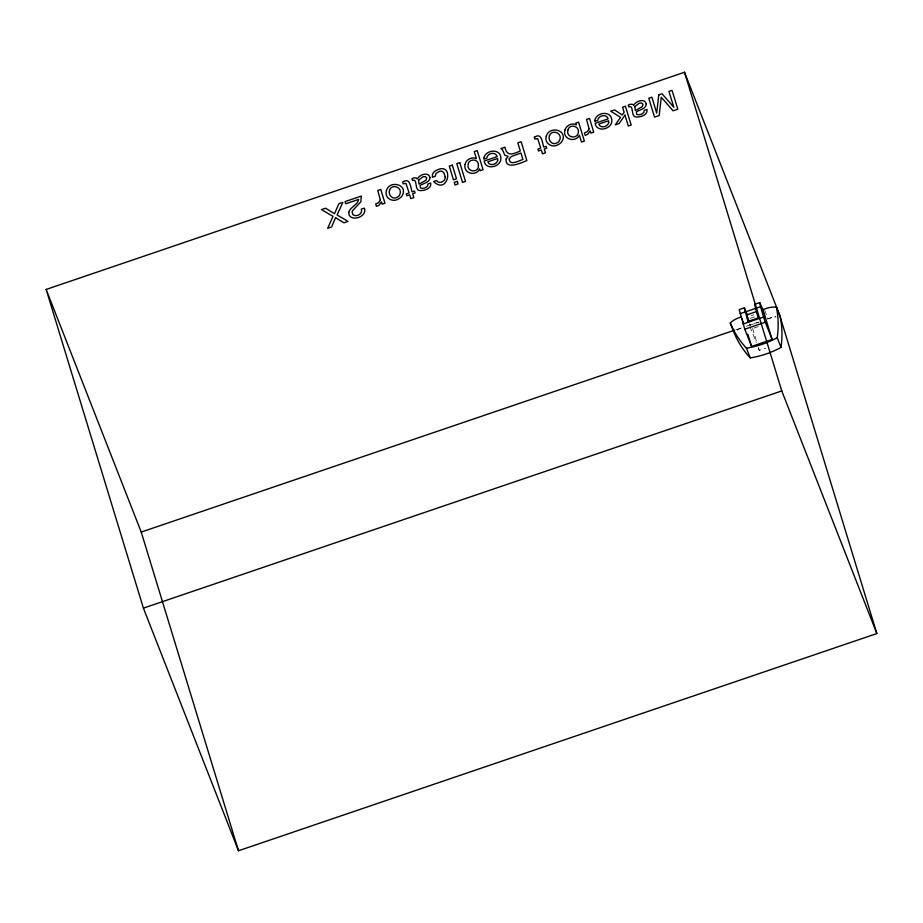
<?xml version="1.0" encoding="UTF-8"?>
<svg xmlns="http://www.w3.org/2000/svg" width="923" height="923" viewBox="0 0 923 923"><rect width="100%" height="100%" fill="white"/><g stroke="black" fill="none" stroke-linecap="round" stroke-linejoin="round"><path stroke-width="0.69" stroke-dasharray="4.62 3.46" d="M751.137 315.666L753.699 314.801M750.087 318.366L755.222 316.624M735.943 329.719L741.4 327.861M746.349 326.257L759.133 321.827M767.313 319.046L775.493 316.266M749.557 324.031L750.099 325.15L759.075 322.092M753.895 328.08L759.029 326.338M758.268 347.786L759.306 350.428L765.709 348.248M764.74 310.359L768.074 318.862A20.248 15.541 -21.4 0 1 776.185 316.877M750.007 326.696L756.202 342.514M752.614 328.519L756.791 342.214M758.464 347.683L759.306 350.428M749.891 324.204L750.099 325.15M737.304 330.111A20.248 15.541 -21.4 0 1 742.969 327.33"/><path stroke-width="1.38" d="M46.15 289.441L684.508 72.248L779.589 314.87L876.85 633.559L238.492 850.752L143.411 608.13L46.15 289.441L141.231 532.063L238.492 850.752M744.342 307.844L739.208 309.586L744.78 329.223L751.587 346.437L772.101 339.456L762.986 309.586L759.733 302.606L754.599 304.348L758.187 317.927L747.93 321.423L744.342 307.844L747.561 315.343M740.038 313.693L745.173 311.951M746.326 311.582L760.564 306.713L759.733 302.606M748.761 321.873L746.592 314.939L756.848 311.443L757.333 313.312M762.986 309.586L764.267 309.147A20.248 15.541 -21.4 0 1 776.416 307.209L780.223 316.924A139.604 107.103 -21.4 0 1 781.031 347.429A74.094 56.845 -21.4 0 1 750.261 357.893A139.604 107.103 -21.4 0 1 734.062 332.638L730.255 322.923A20.248 15.541 -21.4 0 1 741.181 317.004M743.061 324.019L763.575 317.039L760.564 306.713M141.231 532.063L734.581 330.18M744.78 329.223L765.305 322.242L772.101 339.456M143.411 608.13L781.769 390.937L876.85 633.559M746.592 314.939L747.134 316.058M776.416 307.209A139.604 107.103 -21.4 0 1 777.224 337.714L781.031 347.429M730.255 322.923A139.604 107.103 -21.4 0 0 746.453 348.179L750.261 357.893M747.503 317.039L747.93 318.216M743.465 322.888L742.923 321.296M748.38 319.52L748.841 320.858M743.234 321.469L743.511 322.277M763.575 317.039L765.305 322.242M757.691 314.455L758.118 315.735M684.508 72.248L781.769 390.937M747.849 334.218L751.587 346.437M742.45 319.843L742.196 318.908M777.224 337.714A74.094 56.845 -21.4 0 1 746.453 348.179M483.883 158.248L483.871 159.137L486.802 158.145C487.194 153.206 495.72 151.095 497.151 156.633L484.183 161.04C485.752 171.124 502.02 166.659 500.82 157.648C500.208 147.957 485.083 149.93 483.883 158.248M594.839 120.498L594.839 121.386L597.758 120.394C598.162 115.456 606.688 113.344 608.119 118.882L595.139 123.29C596.72 133.374 612.976 128.908 611.787 119.898C611.164 110.206 596.05 112.179 594.839 120.498M478.379 165.286C479.395 172.924 466.738 172.613 468.099 164.813C468.261 158.433 478.933 158.329 478.379 165.286M465.077 164.444C462.988 173.478 476.13 176.847 479.614 168.909L480.168 170.732L483.064 169.751L477.214 150.599L474.249 151.603L476.383 158.629C471.965 156.46 465.873 159.552 465.077 164.444M509.208 158.941C509.265 166.475 519.718 160.337 522.914 159.483L520.953 153.033L511.33 156.506L509.208 158.941M429.991 177.689C429.76 182.569 423.345 183.262 420.15 185.488L420.426 187.992C423.138 189.1 428.364 187.554 427.937 183.942L430.718 183.008C431.872 188.915 423.392 191.292 418.88 190.426C414.542 189.088 417.611 178.104 412.477 180.481L411.958 178.774L413.931 177.851L416.423 177.943L417.323 179.039C419.296 174.666 428.641 171.297 429.991 177.689M646.285 104.091C646.054 108.983 639.627 109.675 636.443 111.902L636.72 114.406C639.431 115.513 644.658 113.967 644.231 110.356L647.011 109.41C648.154 115.329 639.674 117.706 635.174 116.84C630.836 115.49 633.905 104.507 628.771 106.895L628.251 105.187L630.224 104.253L632.716 104.345L633.616 105.441C635.589 101.08 644.935 97.7 646.285 104.091M348.767 212.359C348.582 222.974 367.989 217.343 364.343 208.137L361.32 209.163C363.154 213.848 356.37 217.482 352.898 214.69L352.09 211.944L352.759 210.456L360.881 201.733L361.297 196.08L345.064 201.606L345.721 203.787L358.643 199.391C357.639 205.125 350.244 206.833 348.767 212.359M445.186 176.766C446.063 181.266 438.979 184.704 436.533 180.55L433.648 181.543C449.097 196.541 455.074 158.191 434.491 171.528A6.415 4.927 -21.4 0 0 432.495 174.62L432.345 177.274L435.241 176.293L436.002 173.386L439.81 171.205A3.854 2.954 -21.4 0 1 442.625 171.713L443.951 173.005L445.186 176.766M567.91 130.085C565.811 137.608 577.175 139.777 578.317 132.531C579.656 125.736 569.329 123.567 567.91 130.085M658.768 94.873L656.691 113.125L651.915 97.203L648.788 98.265L654.534 117.117L659.195 115.537L661.26 97.238L673.098 110.806L677.805 109.202L672.048 90.35L668.91 91.423L673.848 107.287L662.022 93.765L658.768 94.873M389.575 190.023C387.764 194.903 392.863 200.36 397.548 197.026A4.28 3.277 -21.4 0 0 399.786 194.591C402.947 187.531 392.298 183.216 389.575 190.023M549.439 135.635C547.627 140.515 552.739 145.972 557.423 142.627A4.28 3.277 -21.4 0 0 559.65 140.192C562.822 133.131 552.162 128.816 549.439 135.635M565.026 129.935C562.049 139.085 575.467 143.261 579.379 135.208L581.467 142.05L584.351 141.069L578.583 122.159L575.837 123.082L576.379 124.847C572.179 122.459 566.191 125.332 565.026 129.935M386.414 190.657C384.095 197.891 392.794 202.968 398.621 198.849A7.719 5.919 -21.4 0 0 402.301 195.48C408.266 184.196 389.252 179.823 386.414 190.657M546.289 136.258C543.959 143.492 552.658 148.568 558.484 144.461A7.719 5.919 -21.4 0 0 562.165 141.081C568.141 129.808 549.127 125.424 546.289 136.258M506.15 158.941C504.916 170.732 522.21 162.425 526.871 160.556L521.126 141.704L517.838 142.823L520.295 150.911C513.257 154.187 506.542 156.898 504.996 147.195L500.958 148.568L502.504 149.78L504.789 155.133L508.135 156.345L506.15 158.941M418.546 180.25L419.054 184.15L425.941 180.25L426.726 177.862L425.295 176.605L422.896 176.789L418.546 180.25M634.839 106.664L635.336 110.564L642.235 106.664L643.008 104.264L641.589 103.007L639.189 103.191L634.839 106.664M380.322 199.853L378.58 202.714L375.684 203.937L376.422 206.371L378.995 205.298L381.407 201.791L382.134 204.168L384.96 203.198L380.761 189.457L377.795 190.473L380.322 199.853M589.093 128.828L587.351 131.677L584.455 132.9L585.194 135.346L587.766 134.262L590.178 130.754L590.905 133.131L593.731 132.174L589.543 118.432L586.567 119.436L589.093 128.828M497.716 160.244C496.943 164.663 489.502 166.602 487.794 161.837L497.624 158.491L497.716 160.244M608.672 122.494C607.911 126.901 600.469 128.851 598.762 124.086L608.592 120.74L608.672 122.494M335.545 217.69L331.599 227L327.677 228.327L333.018 216.374L321.539 209.613L325.611 208.229L334.518 213.744L338.879 203.706L342.848 202.356L337.103 214.978L348.052 221.393L343.944 222.801L335.545 217.69M624.975 115.098L619.125 123.532L615.329 124.824L620.533 117.371L610.749 111.21L614.556 109.918L622.183 114.971L624.144 112.352L622.564 107.195L625.425 106.214L631.182 125.067L628.321 126.036L624.975 115.098M403.651 181.485L402.636 182.016L403.201 183.839L406.005 183.4L409.085 192.907L406.258 193.876L406.835 195.757L409.662 194.799L410.827 198.63L413.839 197.614L412.662 193.772L415.062 192.965L414.485 191.073L412.096 191.892C410.723 188.119 410.274 177.539 403.651 181.485M535.305 136.696L534.29 137.227L534.844 139.05L537.659 138.6L540.728 148.118L537.901 149.076L538.478 150.968L541.305 150.011L542.482 153.841L545.481 152.814L544.316 148.984L546.716 148.165L546.139 146.284L543.739 147.092C542.366 143.33 541.916 132.75 535.305 136.696M452.328 165.113L449.293 166.14L453.47 179.823L456.493 178.797L452.328 165.113M459.758 162.586L456.781 163.602L462.538 182.442L465.515 181.427L459.758 162.586M457.277 181.346L454.254 182.373L455.051 184.992L458.073 183.965L457.277 181.346M762.721 311.766L764.786 317.87L762.721 311.766"/></g></svg>
